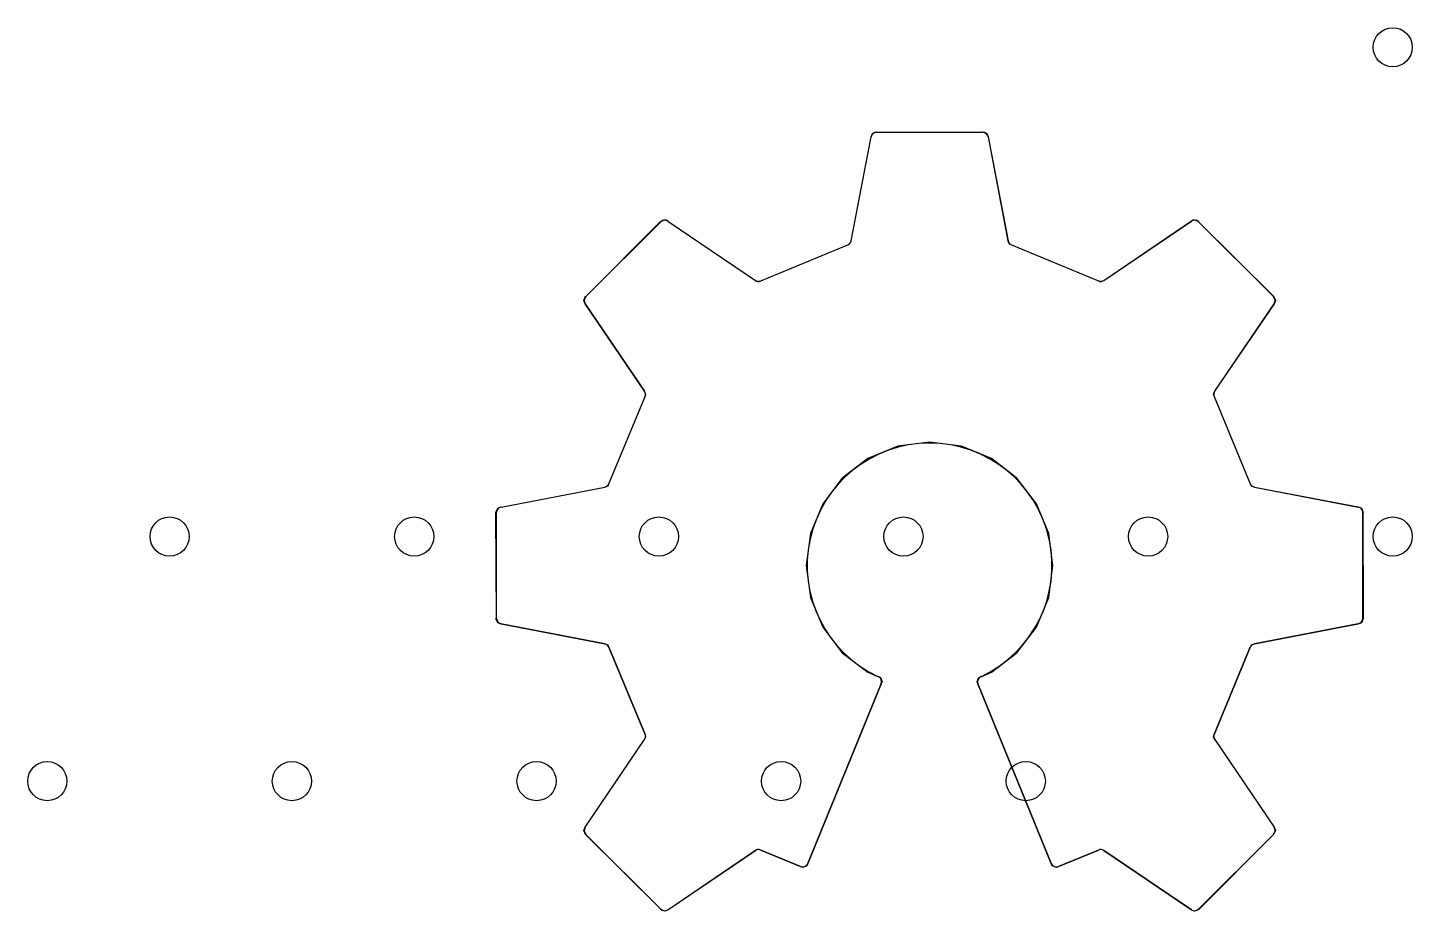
# Model space of a CAD drawing. Header units: millimetres. Extents: x 41 to 259, y 19 to 198.
# Drawn here: x 87.3 to 101.45, y 128.67 to 137.7 of the extents above; entities that cross this region are included whole.
import ezdxf

# ---------------------------------------------------------------- set-up
doc = ezdxf.new("R2010")
doc.units = ezdxf.units.MM
doc.layers.add('Mechanical13', color=56, linetype='Continuous')
doc.layers.add('ViaHoleLayer', color=16, linetype='Continuous')

msp = doc.modelspace()

# ---------------------------------------------------------------- linework, layer by layer
at = {"layer": 'Mechanical13'}
for p, q in [((95.715, 135.523), (95.92, 136.585)), ((95.715, 135.523), (95.919, 136.585)), ((95.919, 136.585), (95.932, 136.617)), ((95.932, 136.617), (95.976, 136.636)), ((95.976, 136.636), (95.976, 136.631)), ((95.976, 136.631), (97.058, 136.636)), ((95.976, 136.631), (97.058, 136.631)), ((97.058, 136.636), (97.102, 136.617)), ((97.102, 136.617), (97.115, 136.585)), ((97.114, 136.585), (97.319, 135.523)), ((97.115, 136.585), (97.114, 136.585)), ((97.114, 136.585), (97.318, 135.523)), ((93.004, 134.952), (93.766, 135.72)), ((93.004, 134.952), (93.769, 135.717)), ((93.766, 135.72), (93.81, 135.738)), ((93.81, 135.738), (93.842, 135.725)), ((93.842, 135.725), (93.842, 135.724)), ((93.842, 135.724), (94.737, 135.118)), ((93.842, 135.724), (94.737, 135.117)), ((98.297, 135.118), (99.192, 135.725)), ((98.297, 135.118), (99.192, 135.724)), ((99.192, 135.725), (99.224, 135.738)), ((99.224, 135.738), (99.268, 135.72)), ((99.268, 135.72), (99.265, 135.717)), ((99.265, 135.717), (100.03, 134.952)), ((99.265, 135.717), (100.033, 134.955)), ((94.791, 135.112), (95.681, 135.481)), ((94.791, 135.112), (95.681, 135.481)), ((95.681, 135.481), (95.703, 135.49)), ((95.703, 135.49), (95.716, 135.523)), ((95.716, 135.523), (95.715, 135.523)), ((97.318, 135.523), (97.331, 135.49)), ((97.331, 135.49), (97.353, 135.481)), ((97.353, 135.481), (98.243, 135.112)), ((97.353, 135.481), (97.353, 135.481)), ((97.353, 135.481), (98.243, 135.112)), ((94.737, 135.117), (94.769, 135.103)), ((94.769, 135.103), (94.791, 135.112)), ((98.243, 135.112), (98.265, 135.103)), ((98.265, 135.103), (98.297, 135.117)), ((98.297, 135.117), (98.297, 135.118)), ((92.983, 134.911), (93.001, 134.955)), ((92.996, 134.879), (92.983, 134.911)), ((93.603, 133.984), (92.996, 134.879)), ((92.997, 134.879), (93.603, 133.984)), ((93.001, 134.955), (93.004, 134.952)), ((100.037, 134.879), (99.43, 133.984)), ((99.431, 133.984), (100.037, 134.879)), ((100.033, 134.955), (100.051, 134.911)), ((100.038, 134.879), (100.037, 134.879)), ((100.051, 134.911), (100.038, 134.879)), ((93.24, 133.04), (93.609, 133.93)), ((93.24, 133.04), (93.609, 133.93)), ((93.604, 133.984), (93.603, 133.984)), ((93.618, 133.952), (93.604, 133.984)), ((93.609, 133.93), (93.618, 133.952)), ((99.43, 133.984), (99.416, 133.952)), ((99.416, 133.952), (99.425, 133.93)), ((99.425, 133.93), (99.794, 133.04)), ((99.425, 133.93), (99.794, 133.04)), ((96.517, 133.465), (96.191, 133.422)), ((96.844, 133.422), (96.517, 133.465)), ((95.886, 133.296), (95.625, 133.096)), ((96.191, 133.422), (95.886, 133.296)), ((97.148, 133.296), (96.844, 133.422)), ((97.409, 133.096), (97.148, 133.296)), ((93.199, 133.005), (93.231, 133.018)), ((93.231, 133.018), (93.24, 133.04)), ((95.625, 133.096), (95.425, 132.835)), ((97.609, 132.835), (97.409, 133.096)), ((99.794, 133.04), (99.803, 133.018)), ((99.803, 133.018), (99.836, 133.005)), ((92.137, 132.801), (93.198, 133.006)), ((92.137, 132.801), (93.199, 133.005)), ((99.836, 133.006), (100.898, 132.801)), ((99.836, 133.005), (99.836, 133.006)), ((99.836, 133.006), (100.898, 132.802)), ((92.085, 132.745), (92.104, 132.789)), ((92.09, 131.663), (92.085, 132.745)), ((92.09, 131.663), (92.09, 132.745)), ((92.104, 132.789), (92.136, 132.802)), ((92.136, 132.802), (92.137, 132.801)), ((95.425, 132.835), (95.299, 132.531)), ((97.735, 132.531), (97.609, 132.835)), ((100.898, 132.802), (100.93, 132.789)), ((100.93, 132.789), (100.949, 132.745)), ((100.944, 131.663), (100.944, 132.745)), ((100.949, 132.745), (100.944, 132.745)), ((100.944, 132.745), (100.949, 131.663)), ((95.299, 132.531), (95.256, 132.204)), ((97.778, 132.204), (97.735, 132.531)), ((95.256, 132.204), (95.299, 131.878)), ((97.735, 131.878), (97.778, 132.204)), ((95.299, 131.878), (95.425, 131.573)), ((97.609, 131.573), (97.735, 131.878)), ((92.104, 131.619), (92.085, 131.663)), ((92.085, 131.663), (92.09, 131.663)), ((92.136, 131.606), (92.104, 131.619)), ((93.198, 131.402), (92.136, 131.606)), ((92.137, 131.607), (93.198, 131.402)), ((99.836, 131.402), (100.898, 131.607)), ((100.898, 131.607), (99.836, 131.403)), ((100.93, 131.619), (100.898, 131.606)), ((100.898, 131.606), (100.898, 131.607)), ((100.949, 131.663), (100.93, 131.619)), ((95.425, 131.573), (95.625, 131.312)), ((97.409, 131.312), (97.609, 131.573)), ((93.199, 131.403), (93.198, 131.402)), ((93.231, 131.39), (93.199, 131.403)), ((93.24, 131.368), (93.231, 131.39)), ((93.24, 131.368), (93.609, 130.478)), ((93.609, 130.478), (93.24, 131.368)), ((95.625, 131.312), (95.886, 131.112)), ((97.148, 131.112), (97.409, 131.312)), ((99.425, 130.478), (99.794, 131.368)), ((99.794, 131.368), (99.425, 130.478)), ((99.803, 131.39), (99.794, 131.368)), ((99.836, 131.403), (99.803, 131.39)), ((95.886, 131.112), (95.994, 131.067)), ((95.994, 131.067), (95.994, 131.068)), ((95.994, 131.068), (96.014, 131.06)), ((96.014, 131.06), (96.032, 131.016)), ((97.002, 131.016), (97.02, 131.06)), ((97.02, 131.06), (97.04, 131.068)), ((97.04, 131.067), (97.148, 131.112)), ((97.04, 131.068), (97.04, 131.067)), ((95.273, 129.158), (96.023, 130.994)), ((96.023, 130.994), (95.273, 129.158)), ((96.032, 131.016), (96.023, 130.994)), ((96.023, 130.994), (96.023, 130.994)), ((97.011, 130.994), (97.002, 131.016)), ((97.011, 130.994), (97.761, 129.158)), ((97.761, 129.158), (97.011, 130.994)), ((93.618, 130.456), (93.609, 130.478)), ((99.425, 130.478), (99.416, 130.456)), ((92.997, 129.529), (93.603, 130.424)), ((92.997, 129.529), (93.604, 130.424)), ((93.604, 130.424), (93.618, 130.456)), ((99.416, 130.456), (99.43, 130.424)), ((99.43, 130.424), (99.431, 130.424)), ((99.431, 130.424), (100.037, 129.529)), ((99.431, 130.424), (100.038, 129.529)), ((92.983, 129.497), (92.996, 129.529)), ((93.001, 129.453), (92.983, 129.497)), ((92.996, 129.529), (92.997, 129.529)), ((100.051, 129.497), (100.033, 129.453)), ((100.038, 129.529), (100.051, 129.497)), ((93.769, 128.691), (93.001, 129.453)), ((93.004, 129.456), (93.769, 128.691)), ((99.265, 128.691), (100.03, 129.456)), ((100.03, 129.456), (99.268, 128.688)), ((100.033, 129.453), (100.03, 129.456)), ((93.842, 128.684), (94.737, 129.29)), ((94.737, 129.29), (93.842, 128.683)), ((94.769, 129.305), (94.737, 129.291)), ((94.737, 129.291), (94.737, 129.29)), ((94.791, 129.296), (94.769, 129.305)), ((94.791, 129.296), (95.199, 129.127)), ((95.199, 129.127), (94.791, 129.296)), ((97.835, 129.127), (98.243, 129.296)), ((98.243, 129.296), (97.835, 129.127)), ((98.265, 129.305), (98.243, 129.296)), ((98.297, 129.291), (98.265, 129.305)), ((99.192, 128.684), (98.297, 129.291)), ((98.297, 129.29), (99.192, 128.684)), ((95.22, 129.118), (95.199, 129.127)), ((95.264, 129.136), (95.22, 129.118)), ((95.273, 129.158), (95.264, 129.136)), ((97.77, 129.136), (97.761, 129.158)), ((97.814, 129.118), (97.77, 129.136)), ((97.835, 129.127), (97.814, 129.118)), ((93.766, 128.688), (93.769, 128.691)), ((93.81, 128.67), (93.766, 128.688)), ((93.842, 128.683), (93.81, 128.67)), ((99.192, 128.683), (99.192, 128.684)), ((99.224, 128.67), (99.192, 128.683)), ((99.268, 128.688), (99.224, 128.67))]:
    msp.add_line(p, q, dxfattribs=at)
for centre, radius, start, end in [((95.976, 136.574), 0.0571, 89.9999, 169.0802), ((97.058, 136.574), 0.0571, 10.9198, 90.0001), ((93.81, 135.677), 0.0571, 55.9201, 135.0004), ((99.224, 135.677), 0.0571, 44.9996, 124.0799), ((95.659, 135.534), 0.0571, 292.5004, 349.0807), ((97.375, 135.534), 0.0571, 190.9193, 247.4996), ((94.769, 135.165), 0.0572, 235.9188, 292.4991), ((98.265, 135.165), 0.0571, 247.5012, 304.0815), ((93.045, 134.911), 0.0571, 134.9996, 214.0799), ((99.99, 134.911), 0.0571, 325.9181, 44.9984), ((93.556, 133.952), 0.0571, 337.4985, 34.0788), ((99.478, 133.952), 0.0571, 145.9185, 202.4988), ((96.517, 132.204), 1.251, 294.715, 245.285), ((93.187, 133.062), 0.0571, 280.9214, 337.5017), ((99.847, 133.062), 0.0571, 202.4983, 259.0786), ((92.147, 132.745), 0.0571, 100.9201, 180.0004), ((100.887, 132.745), 0.0571, 0.0011, 79.0815), ((92.147, 131.663), 0.0571, 179.9996, 259.0799), ((100.887, 131.663), 0.0571, 280.9185, 359.9989), ((93.187, 131.346), 0.0571, 22.4983, 79.0786), ((99.847, 131.346), 0.0571, 100.9214, 157.5017), ((95.97, 131.016), 0.0571, 337.7894, 65.2848), ((97.064, 131.016), 0.0571, 114.7152, 202.2106), ((93.556, 130.456), 0.0571, 325.9212, 22.5015), ((99.478, 130.456), 0.0571, 157.5012, 214.0815), ((93.045, 129.497), 0.0571, 145.9201, 225.0004), ((99.99, 129.497), 0.0571, 315.0016, 34.0819), ((94.769, 129.243), 0.0572, 67.5009, 124.0812), ((98.265, 129.243), 0.0571, 55.9185, 112.4988), ((95.22, 129.18), 0.0571, 247.4998, 337.7894), ((97.814, 129.18), 0.0571, 202.2099, 292.4995), ((93.81, 128.732), 0.0571, 224.9996, 304.0799), ((99.224, 128.732), 0.0571, 235.9201, 315.0004)]:
    msp.add_arc(centre, radius, start, end, dxfattribs=at)
at = {"layer": 'ViaHoleLayer'}
for centre in [(101.25, 137.5), (88.75, 132.5), (91.25, 132.5), (93.75, 132.5), (96.25, 132.5), (98.75, 132.5), (101.25, 132.5), (87.5, 130), (90, 130), (92.5, 130), (95, 130), (97.5, 130)]:
    msp.add_circle(centre, 0.2, dxfattribs=at)

doc.saveas('drawing.dxf')
